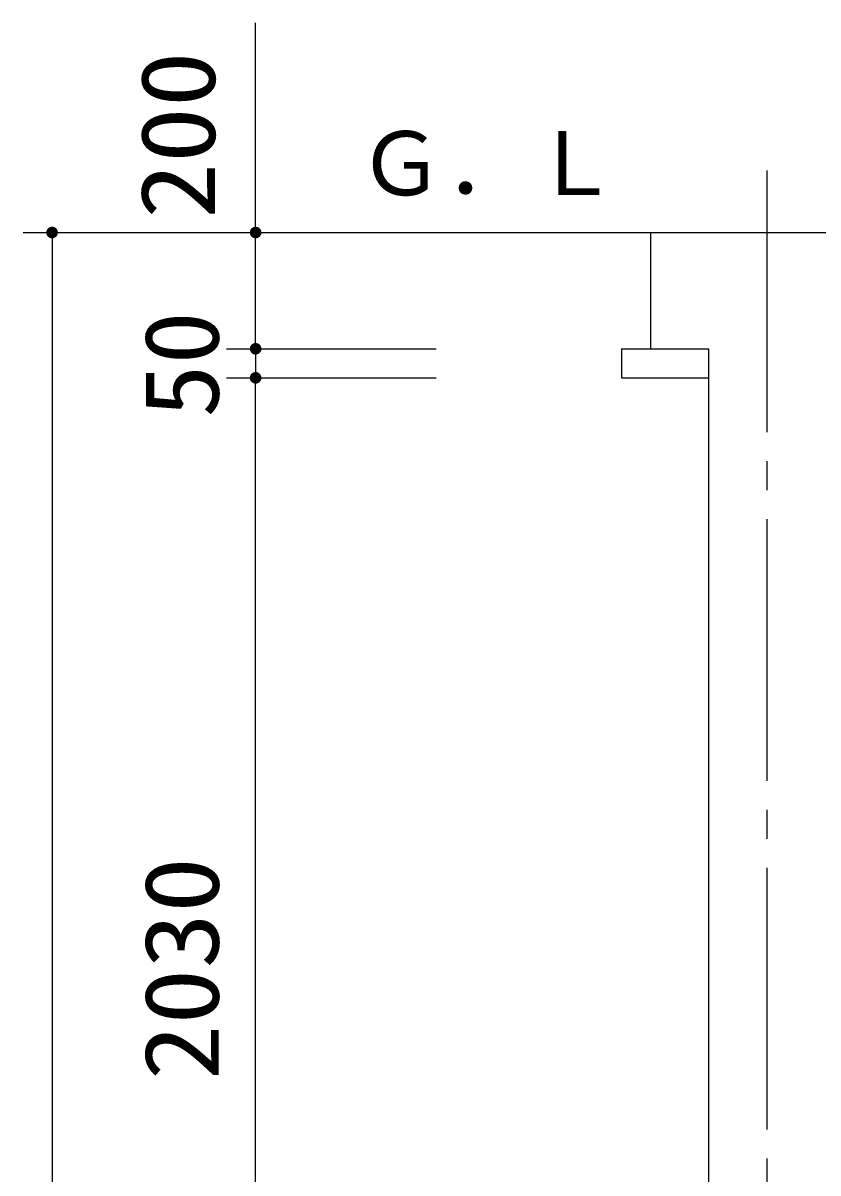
# Model space of a CAD drawing. Units: millimetres, scale not verified. Extents: x -14850 to 14850, y -10500 to 10500.
# Drawn here: x -1439 to -72, y -4988 to -3010 of the extents above; entities that cross this region are included whole.
import ezdxf
from ezdxf.enums import TextEntityAlignment as Align

# ---------------------------------------------------------------- set-up
doc = ezdxf.new("R2010")
doc.units = ezdxf.units.MM
doc.header["$LTSCALE"] = 50
doc.linetypes.add('CHAIN2', pattern=[12, 9, -1, 1, -1])
doc.layers.add('0-0_機器', color=3, linetype='Continuous', lineweight=25)
doc.layers.add('0-4_製作', color=5, linetype='Continuous', lineweight=25)
doc.styles.add('ＭＳ ゴシック', font='')
doc.styles.get('ＭＳ ゴシック').set_extended_font_data('MS Gothic')

msp = doc.modelspace()

# ---------------------------------------------------------------- linework, layer by layer
at = {"layer": '0-0_機器', "color": 2, "linetype": 'CHAIN2'}
msp.add_line((-160.29, -3263.49), (-160.29, -6060.15), dxfattribs=at)
at = {"layer": '0-0_機器', "color": 2}
for p, q in [((-728.99, -3370.29), (2335.55, -3370.29)), ((-360.29, -3370.29), (-360.29, -3570.29)), ((-410.29, -3570.29), (-410.29, -3620.29)), ((-410.29, -3570.29), (-260.29, -3570.29)), ((-260.29, -3570.29), (-260.29, -5650.29)), ((-410.29, -3620.29), (-260.29, -3620.29))]:
    msp.add_line(p, q, dxfattribs=at)
at = {"layer": '0-4_製作', "color": 2}
for p, q in [((-1039.29, -3370.29), (-1039.29, -3009.79)), ((-1439.29, -3370.29), (-728.99, -3370.29)), ((-1389.29, -3370.29), (-1389.29, -6000.29)), ((-1039.29, -3570.29), (-1039.29, -3370.29)), ((-1089.29, -3570.29), (-728.99, -3570.29)), ((-1039.29, -3570.29), (-1039.29, -3620.29)), ((-1089.29, -3620.29), (-728.99, -3620.29)), ((-1089.29, -3620.29), (-728.99, -3620.29)), ((-1039.29, -5650.29), (-1039.29, -3620.29))]:
    msp.add_line(p, q, dxfattribs=at)
at = {"layer": '0-4_製作'}
for points in [[(-1398.33, -3366.03), (-1389.29, -3360.29), (-1389.29, -3370.29)], [(-1397.73, -3364.93), (-1389.29, -3360.29), (-1398.33, -3366.03)], [(-1396.99, -3363.92), (-1389.29, -3360.29), (-1397.73, -3364.93)], [(-1396.13, -3363), (-1389.29, -3360.29), (-1396.99, -3363.92)], [(-1395.16, -3362.2), (-1389.29, -3360.29), (-1396.13, -3363)], [(-1394.1, -3361.53), (-1389.29, -3360.29), (-1395.16, -3362.2)], [(-1392.97, -3360.99), (-1389.29, -3360.29), (-1394.1, -3361.53)], [(-1391.77, -3360.61), (-1389.29, -3360.29), (-1392.97, -3360.99)], [(-1390.54, -3360.37), (-1389.29, -3360.29), (-1391.77, -3360.61)], [(-1389.29, -3360.29), (-1379.29, -3370.29), (-1389.29, -3370.29)], [(-1389.29, -3360.29), (-1379.36, -3369.04), (-1379.29, -3370.29)], [(-1389.29, -3360.29), (-1379.6, -3367.81), (-1379.36, -3369.04)], [(-1389.29, -3360.29), (-1379.99, -3366.61), (-1379.6, -3367.81)], [(-1389.29, -3360.29), (-1380.52, -3365.48), (-1379.99, -3366.61)], [(-1389.29, -3360.29), (-1381.19, -3364.41), (-1380.52, -3365.48)], [(-1389.29, -3360.29), (-1382, -3363.45), (-1381.19, -3364.41)], [(-1389.29, -3360.29), (-1382.91, -3362.59), (-1382, -3363.45)], [(-1388.66, -3360.31), (-1382.91, -3362.59), (-1389.29, -3360.29)], [(-1387.41, -3360.47), (-1382.91, -3362.59), (-1388.66, -3360.31)], [(-1387.41, -3360.47), (-1383.93, -3361.85), (-1382.91, -3362.59)], [(-1386.19, -3360.78), (-1383.93, -3361.85), (-1387.41, -3360.47)], [(-1386.19, -3360.78), (-1385.03, -3361.24), (-1383.93, -3361.85)], [(-1048.8, -3367.2), (-1039.29, -3360.29), (-1039.29, -3370.29)], [(-1048.33, -3366.03), (-1039.29, -3360.29), (-1048.8, -3367.2)], [(-1047.73, -3364.93), (-1039.29, -3360.29), (-1048.33, -3366.03)], [(-1046.99, -3363.92), (-1039.29, -3360.29), (-1047.73, -3364.93)], [(-1046.13, -3363), (-1039.29, -3360.29), (-1046.99, -3363.92)], [(-1045.16, -3362.2), (-1039.29, -3360.29), (-1046.13, -3363)], [(-1044.1, -3361.53), (-1039.29, -3360.29), (-1045.16, -3362.2)], [(-1042.97, -3360.99), (-1039.29, -3360.29), (-1044.1, -3361.53)], [(-1041.77, -3360.61), (-1039.29, -3360.29), (-1042.97, -3360.99)], [(-1040.54, -3360.37), (-1039.29, -3360.29), (-1041.77, -3360.61)], [(-1039.29, -3360.29), (-1029.29, -3370.29), (-1039.29, -3370.29)], [(-1039.29, -3360.29), (-1029.36, -3369.04), (-1029.29, -3370.29)], [(-1039.29, -3360.29), (-1029.6, -3367.81), (-1029.36, -3369.04)], [(-1039.29, -3360.29), (-1029.99, -3366.61), (-1029.6, -3367.81)], [(-1039.29, -3360.29), (-1030.52, -3365.48), (-1029.99, -3366.61)], [(-1039.29, -3360.29), (-1031.19, -3364.41), (-1030.52, -3365.48)], [(-1039.29, -3360.29), (-1032, -3363.45), (-1031.19, -3364.41)], [(-1039.29, -3360.29), (-1032.91, -3362.59), (-1032, -3363.45)], [(-1039.29, -3360.29), (-1033.93, -3361.85), (-1032.91, -3362.59)], [(-1038.66, -3360.31), (-1033.93, -3361.85), (-1039.29, -3360.29)], [(-1038.66, -3360.31), (-1035.03, -3361.24), (-1033.93, -3361.85)], [(-1037.41, -3360.47), (-1035.03, -3361.24), (-1038.66, -3360.31)], [(-1037.41, -3360.47), (-1036.19, -3360.78), (-1035.03, -3361.24)], [(-1399.27, -3369.66), (-1389.29, -3370.29), (-1399.29, -3370.29)], [(-1399.29, -3370.29), (-1389.29, -3370.29), (-1399.21, -3371.55)], [(-1399.11, -3368.42), (-1389.29, -3370.29), (-1399.27, -3369.66)], [(-1399.21, -3371.55), (-1389.29, -3370.29), (-1398.97, -3372.78)], [(-1398.8, -3367.2), (-1389.29, -3370.29), (-1399.11, -3368.42)], [(-1398.97, -3372.78), (-1389.29, -3370.29), (-1398.58, -3373.97)], [(-1398.33, -3366.03), (-1389.29, -3370.29), (-1398.8, -3367.2)], [(-1398.58, -3373.97), (-1389.29, -3370.29), (-1398.05, -3375.11)], [(-1398.05, -3375.11), (-1389.29, -3370.29), (-1397.38, -3376.17)], [(-1397.38, -3376.17), (-1389.29, -3370.29), (-1396.57, -3377.14)], [(-1396.57, -3377.14), (-1389.29, -3370.29), (-1389.29, -3380.29)], [(-1396.57, -3377.14), (-1389.91, -3380.27), (-1395.66, -3378)], [(-1396.57, -3377.14), (-1389.29, -3380.29), (-1389.91, -3380.27)], [(-1395.66, -3378), (-1391.16, -3380.12), (-1394.64, -3378.74)], [(-1395.66, -3378), (-1389.91, -3380.27), (-1391.16, -3380.12)], [(-1394.64, -3378.74), (-1392.38, -3379.8), (-1393.54, -3379.34)], [(-1394.64, -3378.74), (-1391.16, -3380.12), (-1392.38, -3379.8)], [(-1389.29, -3370.29), (-1388.03, -3380.21), (-1389.29, -3380.29)], [(-1389.29, -3370.29), (-1386.8, -3379.98), (-1388.03, -3380.21)], [(-1389.29, -3370.29), (-1385.6, -3379.59), (-1386.8, -3379.98)], [(-1389.29, -3370.29), (-1384.47, -3379.06), (-1385.6, -3379.59)], [(-1389.29, -3370.29), (-1383.41, -3378.38), (-1384.47, -3379.06)], [(-1389.29, -3370.29), (-1382.44, -3377.58), (-1383.41, -3378.38)], [(-1389.29, -3370.29), (-1381.58, -3376.67), (-1382.44, -3377.58)], [(-1389.29, -3370.29), (-1380.84, -3375.65), (-1381.58, -3376.67)], [(-1389.29, -3370.29), (-1380.24, -3374.55), (-1380.84, -3375.65)], [(-1389.29, -3370.29), (-1379.77, -3373.38), (-1380.24, -3374.55)], [(-1379.29, -3370.29), (-1379.77, -3373.38), (-1389.29, -3370.29)], [(-1379.29, -3370.29), (-1379.46, -3372.17), (-1379.77, -3373.38)], [(-1379.29, -3370.29), (-1379.3, -3370.92), (-1379.46, -3372.17)], [(-1049.27, -3369.66), (-1039.29, -3370.29), (-1049.29, -3370.29)], [(-1049.29, -3370.29), (-1039.29, -3370.29), (-1049.21, -3371.55)], [(-1049.11, -3368.42), (-1039.29, -3370.29), (-1049.27, -3369.66)], [(-1049.21, -3371.55), (-1039.29, -3370.29), (-1048.97, -3372.78)], [(-1048.8, -3367.2), (-1039.29, -3370.29), (-1049.11, -3368.42)], [(-1048.97, -3372.78), (-1039.29, -3370.29), (-1048.58, -3373.97)], [(-1048.58, -3373.97), (-1039.29, -3370.29), (-1048.05, -3375.11)], [(-1048.05, -3375.11), (-1039.29, -3370.29), (-1047.38, -3376.17)], [(-1047.38, -3376.17), (-1039.29, -3370.29), (-1046.57, -3377.14)], [(-1046.57, -3377.14), (-1039.29, -3370.29), (-1045.66, -3378)], [(-1045.66, -3378), (-1039.29, -3370.29), (-1039.29, -3380.29)], [(-1045.66, -3378), (-1039.29, -3380.29), (-1044.64, -3378.74)], [(-1044.64, -3378.74), (-1039.91, -3380.27), (-1043.54, -3379.34)], [(-1044.64, -3378.74), (-1039.29, -3380.29), (-1039.91, -3380.27)], [(-1043.54, -3379.34), (-1041.16, -3380.12), (-1042.38, -3379.8)], [(-1043.54, -3379.34), (-1039.91, -3380.27), (-1041.16, -3380.12)], [(-1039.29, -3370.29), (-1038.03, -3380.21), (-1039.29, -3380.29)], [(-1039.29, -3370.29), (-1036.8, -3379.98), (-1038.03, -3380.21)], [(-1039.29, -3370.29), (-1035.6, -3379.59), (-1036.8, -3379.98)], [(-1039.29, -3370.29), (-1034.47, -3379.06), (-1035.6, -3379.59)], [(-1039.29, -3370.29), (-1033.41, -3378.38), (-1034.47, -3379.06)], [(-1039.29, -3370.29), (-1032.44, -3377.58), (-1033.41, -3378.38)], [(-1039.29, -3370.29), (-1031.58, -3376.67), (-1032.44, -3377.58)], [(-1039.29, -3370.29), (-1030.84, -3375.65), (-1031.58, -3376.67)], [(-1039.29, -3370.29), (-1030.24, -3374.55), (-1030.84, -3375.65)], [(-1039.29, -3370.29), (-1029.77, -3373.38), (-1030.24, -3374.55)], [(-1039.29, -3370.29), (-1029.46, -3372.17), (-1029.77, -3373.38)], [(-1029.29, -3370.29), (-1029.46, -3372.17), (-1039.29, -3370.29)], [(-1029.29, -3370.29), (-1029.3, -3370.92), (-1029.46, -3372.17)], [(-1048.8, -3567.2), (-1039.29, -3560.29), (-1039.29, -3570.29)], [(-1048.33, -3566.03), (-1039.29, -3560.29), (-1048.8, -3567.2)], [(-1047.73, -3564.93), (-1039.29, -3560.29), (-1048.33, -3566.03)], [(-1046.99, -3563.92), (-1039.29, -3560.29), (-1047.73, -3564.93)], [(-1046.13, -3563), (-1039.29, -3560.29), (-1046.99, -3563.92)], [(-1045.16, -3562.2), (-1039.29, -3560.29), (-1046.13, -3563)], [(-1044.1, -3561.53), (-1039.29, -3560.29), (-1045.16, -3562.2)], [(-1042.97, -3560.99), (-1039.29, -3560.29), (-1044.1, -3561.53)], [(-1041.77, -3560.61), (-1039.29, -3560.29), (-1042.97, -3560.99)], [(-1040.54, -3560.37), (-1039.29, -3560.29), (-1041.77, -3560.61)], [(-1039.29, -3560.29), (-1029.29, -3570.29), (-1039.29, -3570.29)], [(-1039.29, -3560.29), (-1029.36, -3569.04), (-1029.29, -3570.29)], [(-1039.29, -3560.29), (-1029.6, -3567.81), (-1029.36, -3569.04)], [(-1039.29, -3560.29), (-1029.99, -3566.61), (-1029.6, -3567.81)], [(-1039.29, -3560.29), (-1030.52, -3565.47), (-1029.99, -3566.61)], [(-1039.29, -3560.29), (-1031.19, -3564.41), (-1030.52, -3565.47)], [(-1039.29, -3560.29), (-1032, -3563.45), (-1031.19, -3564.41)], [(-1039.29, -3560.29), (-1032.91, -3562.59), (-1032, -3563.45)], [(-1039.29, -3560.29), (-1033.93, -3561.85), (-1032.91, -3562.59)], [(-1038.66, -3560.31), (-1033.93, -3561.85), (-1039.29, -3560.29)], [(-1038.66, -3560.31), (-1035.03, -3561.24), (-1033.93, -3561.85)], [(-1037.41, -3560.47), (-1035.03, -3561.24), (-1038.66, -3560.31)], [(-1037.41, -3560.47), (-1036.19, -3560.78), (-1035.03, -3561.24)], [(-1049.27, -3569.66), (-1039.29, -3570.29), (-1049.29, -3570.29)], [(-1049.29, -3570.29), (-1039.29, -3570.29), (-1049.21, -3571.55)], [(-1049.11, -3568.42), (-1039.29, -3570.29), (-1049.27, -3569.66)], [(-1049.21, -3571.55), (-1039.29, -3570.29), (-1048.97, -3572.78)], [(-1048.8, -3567.2), (-1039.29, -3570.29), (-1049.11, -3568.42)], [(-1048.97, -3572.78), (-1039.29, -3570.29), (-1048.58, -3573.97)], [(-1048.58, -3573.97), (-1039.29, -3570.29), (-1048.05, -3575.11)], [(-1048.05, -3575.11), (-1039.29, -3570.29), (-1047.38, -3576.17)], [(-1047.38, -3576.17), (-1039.29, -3570.29), (-1046.57, -3577.14)], [(-1046.57, -3577.14), (-1039.29, -3570.29), (-1045.66, -3578)], [(-1045.66, -3578), (-1039.29, -3570.29), (-1039.29, -3580.29)], [(-1045.66, -3578), (-1039.29, -3580.29), (-1044.64, -3578.74)], [(-1044.64, -3578.74), (-1039.91, -3580.27), (-1043.54, -3579.34)], [(-1044.64, -3578.74), (-1039.29, -3580.29), (-1039.91, -3580.27)], [(-1043.54, -3579.34), (-1041.16, -3580.11), (-1042.38, -3579.8)], [(-1043.54, -3579.34), (-1039.91, -3580.27), (-1041.16, -3580.11)], [(-1039.29, -3570.29), (-1038.03, -3580.21), (-1039.29, -3580.29)], [(-1039.29, -3570.29), (-1036.8, -3579.98), (-1038.03, -3580.21)], [(-1039.29, -3570.29), (-1035.6, -3579.59), (-1036.8, -3579.98)], [(-1039.29, -3570.29), (-1034.47, -3579.06), (-1035.6, -3579.59)], [(-1039.29, -3570.29), (-1033.41, -3578.38), (-1034.47, -3579.06)], [(-1039.29, -3570.29), (-1032.44, -3577.58), (-1033.41, -3578.38)], [(-1039.29, -3570.29), (-1031.58, -3576.67), (-1032.44, -3577.58)], [(-1039.29, -3570.29), (-1030.84, -3575.65), (-1031.58, -3576.67)], [(-1039.29, -3570.29), (-1030.24, -3574.55), (-1030.84, -3575.65)], [(-1039.29, -3570.29), (-1029.77, -3573.38), (-1030.24, -3574.55)], [(-1039.29, -3570.29), (-1029.46, -3572.17), (-1029.77, -3573.38)], [(-1029.29, -3570.29), (-1029.46, -3572.17), (-1039.29, -3570.29)], [(-1029.29, -3570.29), (-1029.3, -3570.92), (-1029.46, -3572.17)], [(-1049.27, -3619.67), (-1039.29, -3620.29), (-1049.29, -3620.29)], [(-1049.27, -3619.67), (-1039.29, -3620.29), (-1049.29, -3620.29)], [(-1049.29, -3620.29), (-1039.29, -3620.29), (-1049.21, -3621.55)], [(-1049.29, -3620.29), (-1039.29, -3620.29), (-1049.21, -3621.55)], [(-1049.11, -3618.42), (-1039.29, -3620.29), (-1049.27, -3619.67)], [(-1049.11, -3618.42), (-1039.29, -3620.29), (-1049.27, -3619.67)], [(-1049.21, -3621.55), (-1039.29, -3620.29), (-1048.97, -3622.78)], [(-1049.21, -3621.55), (-1039.29, -3620.29), (-1048.97, -3622.78)], [(-1048.8, -3617.2), (-1039.29, -3620.29), (-1049.11, -3618.42)], [(-1048.8, -3617.2), (-1039.29, -3620.29), (-1049.11, -3618.42)], [(-1048.97, -3622.78), (-1039.29, -3620.29), (-1048.58, -3623.97)], [(-1048.97, -3622.78), (-1039.29, -3620.29), (-1048.58, -3623.97)], [(-1048.8, -3617.2), (-1039.29, -3610.29), (-1039.29, -3620.29)], [(-1048.33, -3616.04), (-1039.29, -3610.29), (-1048.8, -3617.2)], [(-1048.8, -3617.2), (-1039.29, -3610.29), (-1039.29, -3620.29)], [(-1048.33, -3616.04), (-1039.29, -3610.29), (-1048.8, -3617.2)], [(-1048.58, -3623.97), (-1039.29, -3620.29), (-1048.05, -3625.11)], [(-1048.58, -3623.97), (-1039.29, -3620.29), (-1048.05, -3625.11)], [(-1047.73, -3614.93), (-1039.29, -3610.29), (-1048.33, -3616.04)], [(-1047.73, -3614.93), (-1039.29, -3610.29), (-1048.33, -3616.04)], [(-1048.05, -3625.11), (-1039.29, -3620.29), (-1047.38, -3626.17)], [(-1048.05, -3625.11), (-1039.29, -3620.29), (-1047.38, -3626.17)], [(-1046.99, -3613.92), (-1039.29, -3610.29), (-1047.73, -3614.93)], [(-1046.99, -3613.92), (-1039.29, -3610.29), (-1047.73, -3614.93)], [(-1047.38, -3626.17), (-1039.29, -3620.29), (-1046.57, -3627.14)], [(-1047.38, -3626.17), (-1039.29, -3620.29), (-1046.57, -3627.14)], [(-1046.13, -3613), (-1039.29, -3610.29), (-1046.99, -3613.92)], [(-1046.13, -3613), (-1039.29, -3610.29), (-1046.99, -3613.92)], [(-1046.57, -3627.14), (-1039.29, -3620.29), (-1045.66, -3628)], [(-1046.57, -3627.14), (-1039.29, -3620.29), (-1045.66, -3628)], [(-1045.16, -3612.2), (-1039.29, -3610.29), (-1046.13, -3613)], [(-1045.16, -3612.2), (-1039.29, -3610.29), (-1046.13, -3613)], [(-1045.66, -3628), (-1039.29, -3620.29), (-1044.64, -3628.74)], [(-1045.66, -3628), (-1039.29, -3620.29), (-1044.64, -3628.74)], [(-1044.1, -3611.53), (-1039.29, -3610.29), (-1045.16, -3612.2)], [(-1044.1, -3611.53), (-1039.29, -3610.29), (-1045.16, -3612.2)], [(-1044.64, -3628.74), (-1039.29, -3620.29), (-1039.29, -3630.29)], [(-1044.64, -3628.74), (-1039.29, -3620.29), (-1039.29, -3630.29)], [(-1042.97, -3611), (-1039.29, -3610.29), (-1044.1, -3611.53)], [(-1042.97, -3611), (-1039.29, -3610.29), (-1044.1, -3611.53)], [(-1041.77, -3610.61), (-1039.29, -3610.29), (-1042.97, -3611)], [(-1041.77, -3610.61), (-1039.29, -3610.29), (-1042.97, -3611)], [(-1040.54, -3610.37), (-1039.29, -3610.29), (-1041.77, -3610.61)], [(-1040.54, -3610.37), (-1039.29, -3610.29), (-1041.77, -3610.61)], [(-1039.29, -3610.29), (-1029.29, -3620.29), (-1039.29, -3620.29)], [(-1039.29, -3610.29), (-1029.36, -3619.04), (-1029.29, -3620.29)], [(-1039.29, -3610.29), (-1029.6, -3617.81), (-1029.36, -3619.04)], [(-1039.29, -3610.29), (-1029.99, -3616.61), (-1029.6, -3617.81)], [(-1039.29, -3610.29), (-1030.52, -3615.48), (-1029.99, -3616.61)], [(-1039.29, -3610.29), (-1031.19, -3614.42), (-1030.52, -3615.48)], [(-1039.29, -3610.29), (-1032, -3613.45), (-1031.19, -3614.42)], [(-1039.29, -3610.29), (-1032.91, -3612.59), (-1032, -3613.45)], [(-1039.29, -3610.29), (-1033.93, -3611.85), (-1032.91, -3612.59)], [(-1039.29, -3610.29), (-1035.03, -3611.24), (-1033.93, -3611.85)], [(-1038.66, -3610.31), (-1035.03, -3611.24), (-1039.29, -3610.29)], [(-1039.29, -3610.29), (-1029.29, -3620.29), (-1039.29, -3620.29)], [(-1039.29, -3610.29), (-1029.36, -3619.04), (-1029.29, -3620.29)], [(-1039.29, -3610.29), (-1029.6, -3617.81), (-1029.36, -3619.04)], [(-1039.29, -3610.29), (-1029.99, -3616.61), (-1029.6, -3617.81)], [(-1039.29, -3610.29), (-1030.52, -3615.48), (-1029.99, -3616.61)], [(-1039.29, -3610.29), (-1031.19, -3614.42), (-1030.52, -3615.48)], [(-1039.29, -3610.29), (-1032, -3613.45), (-1031.19, -3614.42)], [(-1039.29, -3610.29), (-1032.91, -3612.59), (-1032, -3613.45)], [(-1039.29, -3610.29), (-1033.93, -3611.85), (-1032.91, -3612.59)], [(-1039.29, -3610.29), (-1035.03, -3611.24), (-1033.93, -3611.85)], [(-1038.66, -3610.31), (-1035.03, -3611.24), (-1039.29, -3610.29)], [(-1039.29, -3620.29), (-1038.03, -3630.21), (-1039.29, -3630.29)], [(-1039.29, -3620.29), (-1036.8, -3629.98), (-1038.03, -3630.21)], [(-1039.29, -3620.29), (-1035.6, -3629.59), (-1036.8, -3629.98)], [(-1039.29, -3620.29), (-1034.47, -3629.06), (-1035.6, -3629.59)], [(-1039.29, -3620.29), (-1033.41, -3628.38), (-1034.47, -3629.06)], [(-1039.29, -3620.29), (-1032.44, -3627.58), (-1033.41, -3628.38)], [(-1039.29, -3620.29), (-1031.58, -3626.67), (-1032.44, -3627.58)], [(-1039.29, -3620.29), (-1030.84, -3625.65), (-1031.58, -3626.67)], [(-1039.29, -3620.29), (-1030.24, -3624.55), (-1030.84, -3625.65)], [(-1039.29, -3620.29), (-1029.77, -3623.38), (-1030.24, -3624.55)], [(-1039.29, -3620.29), (-1029.46, -3622.17), (-1029.77, -3623.38)], [(-1029.29, -3620.29), (-1029.46, -3622.17), (-1039.29, -3620.29)], [(-1039.29, -3620.29), (-1038.03, -3630.21), (-1039.29, -3630.29)], [(-1039.29, -3620.29), (-1036.8, -3629.98), (-1038.03, -3630.21)], [(-1039.29, -3620.29), (-1035.6, -3629.59), (-1036.8, -3629.98)], [(-1039.29, -3620.29), (-1034.47, -3629.06), (-1035.6, -3629.59)], [(-1039.29, -3620.29), (-1033.41, -3628.38), (-1034.47, -3629.06)], [(-1039.29, -3620.29), (-1032.44, -3627.58), (-1033.41, -3628.38)], [(-1039.29, -3620.29), (-1031.58, -3626.67), (-1032.44, -3627.58)], [(-1039.29, -3620.29), (-1030.84, -3625.65), (-1031.58, -3626.67)], [(-1039.29, -3620.29), (-1030.24, -3624.55), (-1030.84, -3625.65)], [(-1039.29, -3620.29), (-1029.77, -3623.38), (-1030.24, -3624.55)], [(-1039.29, -3620.29), (-1029.46, -3622.17), (-1029.77, -3623.38)], [(-1029.29, -3620.29), (-1029.46, -3622.17), (-1039.29, -3620.29)], [(-1037.41, -3610.47), (-1035.03, -3611.24), (-1038.66, -3610.31)], [(-1037.41, -3610.47), (-1035.03, -3611.24), (-1038.66, -3610.31)], [(-1037.41, -3610.47), (-1036.19, -3610.78), (-1035.03, -3611.24)], [(-1037.41, -3610.47), (-1036.19, -3610.78), (-1035.03, -3611.24)], [(-1029.29, -3620.29), (-1029.3, -3620.92), (-1029.46, -3622.17)], [(-1029.29, -3620.29), (-1029.3, -3620.92), (-1029.46, -3622.17)], [(-1044.64, -3628.74), (-1039.91, -3630.27), (-1043.54, -3629.34)], [(-1044.64, -3628.74), (-1039.29, -3630.29), (-1039.91, -3630.27)], [(-1044.64, -3628.74), (-1039.91, -3630.27), (-1043.54, -3629.34)], [(-1044.64, -3628.74), (-1039.29, -3630.29), (-1039.91, -3630.27)], [(-1043.54, -3629.34), (-1041.16, -3630.12), (-1042.38, -3629.8)], [(-1043.54, -3629.34), (-1039.91, -3630.27), (-1041.16, -3630.12)], [(-1043.54, -3629.34), (-1041.16, -3630.12), (-1042.38, -3629.8)], [(-1043.54, -3629.34), (-1039.91, -3630.27), (-1041.16, -3630.12)]]:
    msp.add_solid(points, dxfattribs=at)

# ---------------------------------------------------------------- texts
at = {"layer": '0-0_機器', "color": 4, "style": 'ＭＳ ゴシック'}
msp.add_text('Ｇ．Ｌ', height=110, rotation=0.002, dxfattribs=at).set_placement((-864.35, -3338.99), align=Align.BOTTOM_LEFT)
at = {"layer": '0-4_製作', "color": 4, "style": 'ＭＳ ゴシック'}
for s, width, p in [('200', 1.1, (-1070.68, -3346.73)), ('50', 1.05, (-1064.29, -3689.04)), ('2030', 1.1, (-1064.29, -4829.04))]:
    msp.add_text(s, height=128.4, rotation=90, dxfattribs=dict(at, width=width)).set_placement(p, align=Align.BOTTOM_LEFT)

doc.saveas('drawing.dxf')
